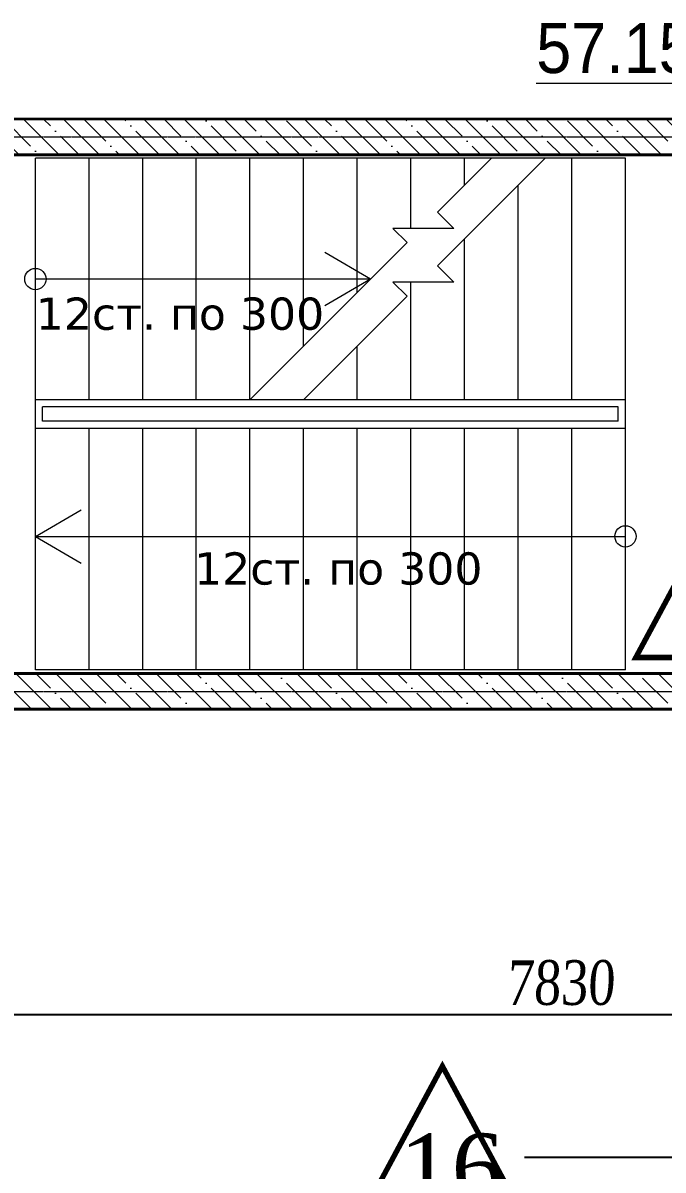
# Model space of a CAD drawing. Header units: inches. Extents: x -407541 to 6688123, y -998590 to 1205599.
# Drawn here: x 178133 to 181713, y 225161 to 231574 of the extents above; entities that cross this region are included whole.
import ezdxf

# ---------------------------------------------------------------- set-up
doc = ezdxf.new("R2010")
doc.units = ezdxf.units.IN
doc.header["$MEASUREMENT"] = 0
doc.linetypes.add('ACAD_ISO04W100', pattern=[30, 24, -3, 0, -3])
for name, color, linetype, lineweight in [('1', 7, 'Continuous', 18), ('Лестница', 7, 'Continuous', 13), ('марки полов', 140, 'Continuous', 5), ('МОНОЛИТ', 5, 'Continuous', 40), ('Оси', 254, 'ACAD_ISO04W100', 5), ('площади', 40, 'Continuous', 9), ('размер внутр', 142, 'Continuous', 5), ('Текст', 7, 'Continuous', 18), ('текст_OB', 40, 'Continuous', 25), ('Штриховка', 7, 'Continuous', 9)]:
    doc.layers.add(name, color=color, linetype=linetype, lineweight=lineweight)
doc.styles.get("Standard").update_dxf_attribs({"font": 'arial.ttf'})
doc.styles.add('style1', font='arial.ttf', dxfattribs={"width": 0.9, "height": 500})
doc.styles.add('STYLE2', font='times.ttf', dxfattribs={"width": 0.8, "oblique": 3})
doc.styles.add('стиль1', font='times.ttf')
doc.dimstyles.new('vnytren', dxfattribs={"dimtxt": 250, "dimasz": 120, "dimexe": 50, "dimexo": 0, "dimgap": 50, "dimtad": 1, "dimdec": 0, "dimzin": 0, "dimdsep": 46, "dimtxsty": 'STYLE2', "dimblk": 'ARCHTICK', "dimcen": 0, "dimadec": 0, "dimazin": 0, "dimtfac": 1, "dimtdec": 0, "dimtmove": 1, "dimatfit": 2, "dimldrblk": 'DOT', "dimfxl": 1, "dimtolj": 1, "dimtzin": 0, "dimarcsym": 0})

# ---------------------------------------------------------------- blocks, each defined once
blk = doc.blocks.new('_ARCHTICK')
at = {"color": 0, "linetype": 'ByBlock', "const_width": 0.15}
blk.add_lwpolyline([(-0.5, -0.5), (0.5, 0.5)], dxfattribs=at)
blk = doc.blocks.new('*D1537')
at = {"layer": 'размер внутр', "color": 0, "lineweight": -2, "transparency": 16777216}
for p, q in [((185053.3, 226285.4), (185053.3, 225980.5)), ((177223.8, 226131.6), (177223.8, 225980.5)), ((177223.8, 226030.5), (185053.3, 226030.5))]:
    blk.add_line(p, q, dxfattribs=at)
at = {"layer": 'размер внутр', "color": 0, "lineweight": -2, "transparency": 16777216, "xscale": 120, "yscale": 120, "zscale": 120, "rotation": 180}
blk.add_blockref('_ARCHTICK', (177223.8, 226030.5), dxfattribs=at)
at = {"layer": 'размер внутр', "color": 0, "lineweight": -2, "transparency": 16777216, "xscale": 120, "yscale": 120, "zscale": 120}
blk.add_blockref('_ARCHTICK', (185053.3, 226030.5), dxfattribs=at)
at = {"layer": 'размер внутр', "color": 0, "transparency": 16777216, "insert": (181138.6, 226208), "char_height": 250, "attachment_point": 5, "style": 'STYLE2'}
blk.add_mtext('\\A1;7830', dxfattribs=at)
blk = doc.blocks.new('_Dot')
at = {"color": 0, "linetype": 'ByBlock', "lineweight": -2}
blk.add_line((-0.5, 0), (-1, 0), dxfattribs=at)
at = {"color": 0, "linetype": 'ByBlock', "const_width": 0.5}
blk.add_lwpolyline([(-0.25, 0, 1), (0.25, 0, 1)], format="xyb", close=True, dxfattribs=at)

msp = doc.modelspace()

# ---------------------------------------------------------------- hatches: boundary and pattern name
at = {"layer": 'Штриховка', "ltscale": 0.1}
h = msp.add_hatch(dxfattribs=at)
h.set_pattern_fill('ANSI35', color=256, scale=25, style=0)
h.set_pattern_definition([(135, (498826.57, 318050.7), (112.2532, 112.2532), []), (135, (498714.31, 318050.7), (112.2532, 112.2532), [198.4375, -39.6875, 0, -39.6875])])
h.paths.add_polyline_path([(183003.2, 230937.2), (183203, 230937.2), (183203, 230599.8), (183003.2, 230599.8)])
h.paths.add_polyline_path([(183003.2, 231037.6), (183203, 231037.6), (183203, 230937.2), (183003.2, 230937.2)])
h.paths.add_polyline_path([(176403.2, 231037.2), (183003.2, 231037.6), (183003.2, 230937.2), (176403.2, 230937.2)])
h.paths.add_polyline_path([(176403.2, 230937.2), (183003.2, 230937.2), (183003.2, 230837.6), (176403.2, 230837.6)])
h.paths.add_polyline_path([(176203.3, 231037.2), (176403.2, 231037.2), (176403.2, 230937.2), (176203.3, 230937.2)])
h.paths.add_polyline_path([(176203.3, 230937.2), (176403.2, 230937.2), (176403.2, 230787.6), (176203.3, 230787.6)])
h.paths.add_polyline_path([(176204, 229337.6), (176323.2, 229337.6), (176323.2, 229337.6), (176403.2, 229337.6), (176403.2, 227836.8), (176203.3, 227836.8)])
h.paths.add_polyline_path([(176203.3, 227836.8), (176403.2, 227836.8), (176403.2, 227737.6), (176203.2, 227737.6)])
h.paths.add_polyline_path([(176403.2, 227937.6), (183003.2, 227937.6), (183003.2, 227836.8), (176403.2, 227836.8)])
h.paths.add_polyline_path([(176403.2, 227836.8), (183003.2, 227836.8), (183003.2, 227737.6), (176403.2, 227737.6)])
h.paths.add_polyline_path([(183003.2, 227836.8), (183203, 227836.8), (183203, 227737.6), (183003.2, 227737.6)])
h.paths.add_polyline_path([(183003.2, 228228.7), (183203, 228228.7), (183203, 227836.8), (183003.2, 227836.8), (183003.2, 227937.6), (183003.2, 227937.6)])

# ---------------------------------------------------------------- linework, layer by layer
at = {"layer": '1', "color": 7}
for p, q in [((180078, 230142.6), (179821.6, 230291.5)), ((180078, 230142.6), (178203, 230142.6)), ((180078, 230142.6), (179821.6, 229993.8)), ((178203, 228703.9), (178459.4, 228852.8)), ((178203, 228703.9), (181503, 228703.9)), ((178203, 228703.9), (178459.4, 228555.1))]:
    msp.add_line(p, q, dxfattribs=at)
for centre in [(178203, 230142.6), (181503, 228703.9)]:
    msp.add_circle(centre, 59.5, dxfattribs=at)
at = {"layer": 'Лестница', "color": 7}
for p, q in [((178203, 227957.6), (178203, 230817.6)), ((181503, 230817.6), (178203, 230817.6)), ((178503, 229467.6), (178503, 230817.6)), ((178503, 229467.6), (178503, 230817.6)), ((178803, 229467.6), (178803, 230817.6)), ((178803, 229467.6), (178803, 230817.6)), ((179103, 229467.6), (179103, 230817.6)), ((179103, 229467.6), (179103, 230817.6)), ((179403, 229467.6), (179403, 230817.6)), ((179403, 229467.6), (179403, 230817.6)), ((179703, 229767.6), (179703, 230817.6)), ((180003, 230067.6), (180003, 230817.6)), ((180303, 230426.1), (180303, 230817.6)), ((180603, 230667.6), (180603, 230817.6)), ((181203, 229467.6), (181203, 230817.6)), ((181503, 227957.6), (181503, 230817.6)), ((178203, 228089.2), (178203, 230749.2)), ((181203, 229467.6), (181203, 230689.2)), ((180903, 229617.6), (180903, 230667.6)), ((180903, 229467.6), (180903, 230667.6)), ((179703, 229767.6), (179703, 230517.6)), ((180603, 229467.6), (180603, 230367.6)), ((180003, 230067.6), (180003, 230217.6)), ((180303, 229467.6), (180303, 230126.1)), ((180303, 229467.6), (180303, 229859.2)), ((180003, 229467.6), (180003, 229767.6)), ((180003, 229467.6), (180003, 229767.6)), ((180603, 229467.6), (180603, 229617.6)), ((181503, 229467.6), (178203, 229467.6)), ((178243, 229347.6), (178243, 229427.6)), ((181463, 229427.6), (178243, 229427.6)), ((181463, 229347.6), (181463, 229427.6)), ((181463, 229347.6), (178243, 229347.6)), ((181503, 229307.6), (178203, 229307.6)), ((178503, 227957.6), (178503, 229307.6)), ((178803, 227957.6), (178803, 229307.6)), ((179103, 227957.6), (179103, 229307.6)), ((179103, 227957.6), (179103, 229307.6)), ((179403, 227957.6), (179403, 229307.6)), ((179403, 227957.6), (179403, 229307.6)), ((179703, 227957.6), (179703, 229307.6)), ((180003, 227957.6), (180003, 229307.6)), ((180303, 227957.6), (180303, 229307.6)), ((180603, 227957.6), (180603, 229307.6)), ((180603, 227957.6), (180603, 229307.6)), ((180903, 227957.6), (180903, 229307.6)), ((180903, 227957.6), (180903, 229307.6)), ((181203, 227957.6), (181203, 229307.6)), ((181203, 227957.6), (181203, 229307.6)), ((181503, 227957.6), (178203, 227957.6))]:
    msp.add_line(p, q, dxfattribs=at)
at = {"layer": 'Лестница'}
for points in [[(180753, 230817.6), (180452.7, 230517.3), (180543.9, 230426.1), (180202.7, 230426.1), (180282.1, 230346.7), (179403, 229467.6)], [(181053, 230817.6), (180452.7, 230217.3), (180543.9, 230126.1), (180202.7, 230126.1), (180282.1, 230046.7), (179703, 229467.6)]]:
    msp.add_lwpolyline(points, dxfattribs=at)
at = {"layer": 'марки полов', "const_width": 30}
for points in [[(181560.8, 228026.9), (181988.3, 228821.4), (182415.8, 228026.9)], [(180051.7, 224947.6), (180479.2, 225742.1), (180906.7, 224947.6)]]:
    msp.add_lwpolyline(points, close=True, dxfattribs=at)
at = {"layer": 'МОНОЛИТ'}
for p, q in [((183203.2, 231037.6), (176203.2, 231037.2)), ((176403.2, 230837.6), (183003.2, 230837.6))]:
    msp.add_line(p, q, dxfattribs=at)
msp.add_lwpolyline([(183203.2, 228337.6), (183003.1, 228337.6), (183003.2, 227937.6), (176403.2, 227937.6), (176403.2, 229337.6), (176203.2, 229337.6), (176203.2, 227737.6), (183203.2, 227737.6), (183203.2, 227737.6)], close=True, dxfattribs=at)
at = {"layer": 'Оси', "ltscale": 0.3}
for p, q in [((157503.2, 230937.2), (192303.2, 230937.2)), ((157503.2, 227837.2), (192303.2, 227837.2))]:
    msp.add_line(p, q, dxfattribs=at)
at = {"layer": 'текст_OB', "ltscale": 0.1}
msp.add_line((183768.7, 225232), (180937.6, 225232), dxfattribs=at)

# ---------------------------------------------------------------- texts
at = {"layer": 'марки полов', "insert": (180240.1, 225365.7), "char_height": 385, "width": 645.369, "attachment_point": 1, "style": 'стиль1'}
msp.add_mtext('16', dxfattribs=at)
at = {"layer": 'площади', "insert": (181884.8, 231574.5), "char_height": 280, "width": 1499.075, "attachment_point": 3, "style": 'style1'}
msp.add_mtext('{\\L57.15}', dxfattribs=at)
at = {"layer": 'Текст', "char_height": 180, "width": 2526.139, "attachment_point": 8}
for insert in [(179011.6, 229855.8), (179896.8, 228431.3)]:
    msp.add_mtext('{\\fVerdana|b0|i0|c204|p34;12cт. по 300}', dxfattribs=dict(at, insert=insert))

# ---------------------------------------------------------------- dimensions: what is measured, and where the dimension line sits
at = {"layer": 'размер внутр'}
dim = msp.add_linear_dim(base=(185053.3143, 226030.4886), p1=(177223.7905, 226131.5659), p2=(185053.3143, 226285.4488), dimstyle='vnytren', dxfattribs=at)
dim.commit()
dim.dimension.update_dxf_attribs({"geometry": '*D1537', "text_midpoint": (181138.5524, 226208.0121)})

doc.saveas('drawing.dxf')
